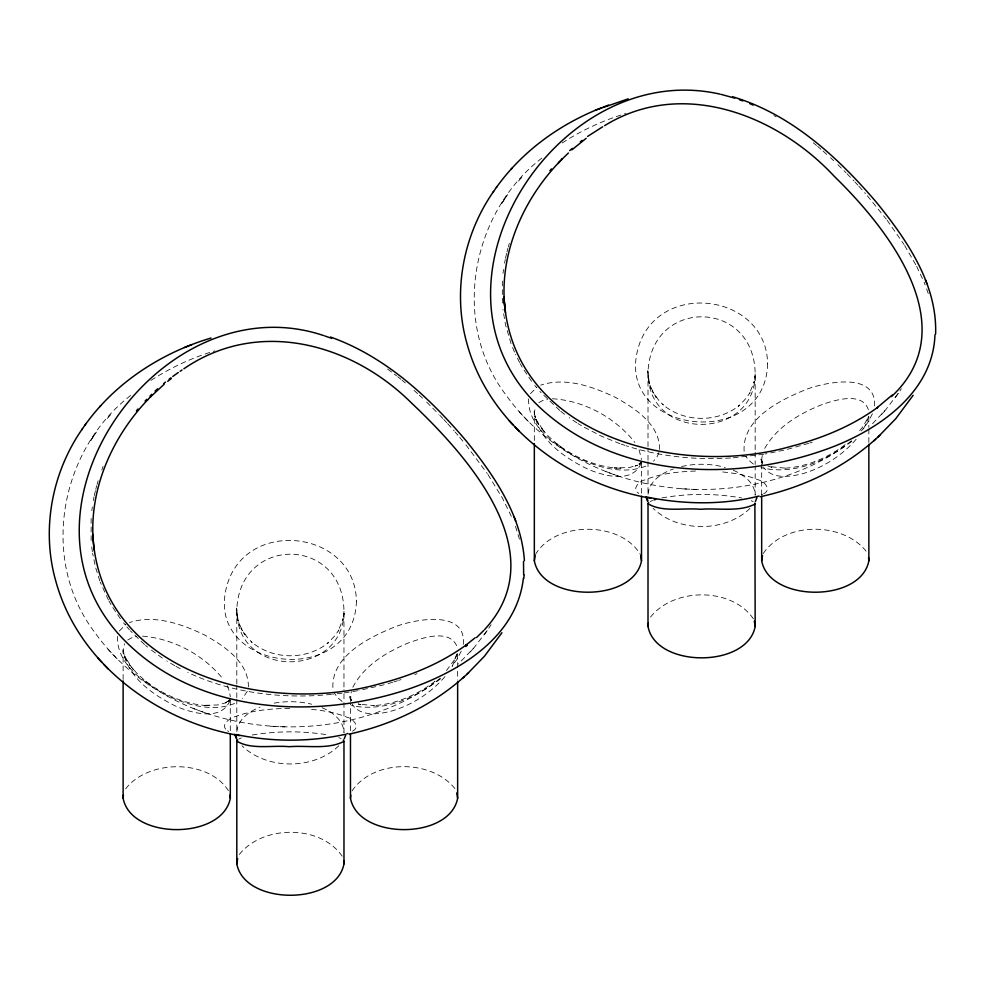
<?xml version="1.0" encoding="UTF-8"?>
<svg xmlns="http://www.w3.org/2000/svg" width="985" height="985" viewBox="0 0 985 985"><rect width="100%" height="100%" fill="white"/><g stroke="black" fill="none" stroke-linecap="round" stroke-linejoin="round"><path stroke-width="0.74" stroke-dasharray="4.92 3.69" d="M123.125 679.428L123.137 649.644L124.553 643.808M236.806 699.165L236.806 732.606C237.2 719.789 249.168 711.404 260.028 707.119M236.806 697.639L236.806 685.486M236.806 683.959L236.806 609.481C239.774 534.941 343.236 536.062 343.962 611.316L343.962 688.084M350.475 730.71L350.475 703.081M350.475 701.542L351.288 691.532M534.338 440.492L534.338 412.247L535.754 406.399M648.007 461.756L648.007 495.196C648.524 481.554 661.748 472.997 673.408 468.934M648.007 460.241L648.007 448.077M648.007 446.562L648.007 372.071C650.986 297.544 754.436 298.664 755.163 373.918L755.175 450.674M761.676 494.827L761.688 459.527L762.488 454.134M91.125 518.442L91.137 540.408M502.325 281.033L502.338 303.011M248.392 686.902C248.688 661.723 223.533 645.606 204.092 634.709C181.437 623.985 154.374 614.271 129.429 622.557M659.593 449.492C659.901 424.313 634.734 408.209 615.293 397.3C592.638 386.576 565.575 376.861 540.63 385.16M874.606 405.894C876.49 372.145 827.437 381.86 807.774 388.816C781.24 399.417 741.003 418.514 744.229 452.534M91.827 510.747L92.331 506.93M503.027 273.337L503.532 269.521M117.424 636.347C116.538 664.493 144.943 683.504 166.884 695.459C188.258 705.42 214.742 713.017 237.237 702.293M528.637 398.937C527.554 425.779 554.075 444.333 574.735 456.35C596.479 467.259 623.382 475.533 646.985 465.646M463.233 644.399C466.902 609.752 416.323 618.974 396.573 626.226C370.04 636.815 329.803 655.912 333.029 689.943M93.329 500.589L94.068 496.822M504.542 263.192L505.28 259.424M457.299 653.831L452.164 666.623M868.499 416.433L866.443 423.168L862.134 431.221M94.314 495.566L95.446 490.592M505.514 258.168L506.647 253.182M229.961 700.581C221.293 721.537 192.1 713.165 176.155 706.343C153.328 695.164 127.41 677.372 123.137 650.482L123.236 652.218L123.039 648.906L124.122 654.963L123.667 653.708L127.644 662.092L124.738 656.724L133.48 669.763L129.343 664.579L136.915 673.346L145.731 681.263C164.064 695.287 186.436 705.001 209.706 705.703L202.873 705.358L218.017 704.964L226.316 702.637L223.891 703.512L229.111 700.52M641.161 463.172C632.493 484.127 603.3 475.767 587.356 468.946C564.27 457.557 537.293 439.224 534.239 411.508L535.323 417.554L534.867 416.298L538.844 424.683L535.938 419.315L544.68 432.353L540.543 427.17L548.116 435.936L556.944 443.866C575.277 457.877 597.636 467.592 620.919 468.294L614.074 467.949L629.23 467.555L637.529 465.228L635.103 466.102L640.312 463.11M95.767 489.348L96.715 485.654M506.967 251.951L507.915 248.245M97.059 484.435L98.118 480.766M508.272 247.026L509.319 243.357M658.977 452.46L657.254 456.498L653.535 461.189M456.917 654.089L453.765 661.009L454.331 659.95L446.464 670.563M101.775 469.98L103.117 466.447M461.214 651.196L456.978 659.322L452.066 666.119M872.414 413.786L868.179 421.912L861.383 430.962M247.309 691.261L242.322 698.599M352.076 790.881C373.623 758.819 431.602 759.029 455.119 788.85M535.471 554.493C555.269 520.856 620.575 520.856 640.373 554.493M763.276 553.471C784.823 521.41 842.803 521.619 866.332 551.44M352.827 687.271C364.019 665.589 386.342 652.242 408.122 643.033C422.43 637.898 451.007 627.79 457.496 647.908M867.108 419.401L862.909 426.677L857.664 433.154M764.717 448.409C776.734 427.096 799.044 413.848 821.133 404.933C834.984 399.959 863.894 390.823 868.795 411.274M119.271 631.089L125.772 624.441M530.484 393.68L536.973 387.043M125.649 788.85C148.366 759.078 209.448 758.659 229.16 791.891M239.33 854.475C262.847 824.654 320.827 824.445 342.374 856.507M650.531 617.078C674.048 587.257 732.04 587.035 753.574 619.097M899.933 390.91L901.374 388.693M130.611 395.527C60.048 449.874 39.437 559.16 94.301 631.767C170.861 739.87 338.778 756.689 441.945 677.754M541.812 158.117C471.249 212.477 450.637 321.763 505.502 394.357C582.073 502.461 749.979 519.28 853.145 440.344M488.794 628.233L491.109 624.699M640.582 462.568L639.425 464.292L641.161 461.977M96.468 432.058L92.762 437.389M507.681 194.648L503.963 199.98M484.3 634.734L488.018 629.415L474.462 647.219L458.345 664.05M895.513 397.337L899.219 392.005L885.675 409.809L871.577 424.707M228.225 701.702L229.961 699.375M338.791 745.805C313.809 770.011 266.96 770.011 241.99 745.805M749.991 508.395C725.022 532.602 678.172 532.602 653.19 508.395M444.949 676.67C431.147 692.627 412.727 704.632 392.535 710.776C379.607 714.297 360.35 717.375 351.977 703.93M856.15 439.261C842.347 455.23 823.928 467.235 803.735 473.379C790.98 476.802 772.794 479.818 763.744 467.53M110.517 414.833L106.306 419.585M521.718 177.423L517.507 182.176M470.264 651.971L474.462 647.219M881.464 414.562L885.675 409.809M640.422 462.716L638.945 464.206L641.223 462.458M440.233 678.185C416.039 698.156 383.251 712.315 351.559 705.531M851.446 440.787C826.834 461.029 793.122 475.632 761.036 467.592M227.732 701.603L230.022 699.867M434.607 681.595L435.05 681.263C417.147 694.991 395.428 704.46 372.736 705.666L374.337 705.592L359.611 704.263M845.142 444.654C827.511 457.988 806.161 467.062 783.937 468.257L785.55 468.183L769.593 466.594L771.858 467.358L767.832 465.88M127.693 640.028L131.67 637.812L136.644 636.532M538.906 402.619L542.87 400.415L547.857 399.122M352.495 731.239C361.064 727.016 352.753 718.274 346.535 717.068C334.494 712.118 321.455 710.259 308.564 709.089M763.695 493.83C772.265 489.619 763.966 480.865 757.736 479.658C745.694 474.708 732.655 472.849 719.764 471.692M150.988 380.382C170.725 367.528 192.321 357.617 214.878 350.857M562.189 142.973C581.926 130.131 603.534 120.207 626.091 113.447M761.479 495.024L762.649 494.433M650.186 501.55L652.538 500.478M238.986 738.959L241.337 737.888M414.796 674.54L417.024 673.641M809.867 442.967L812.206 442.179M398.654 680.376L401.006 679.588M808.673 443.348L785.451 449.862L765 454.023M393.901 681.891L397.472 680.758M392.695 682.26L385.406 684.378M384.187 684.723L358.971 690.51M681.571 466.533C695.89 463.27 711.071 463.492 725.231 467.481M661.945 497.905C688.195 493.276 715.369 493.251 741.606 497.979M252.258 735.007C277.339 730.821 303.195 730.808 328.276 734.97M357.678 690.744L343.334 693.046M763.695 454.233L733.259 457.828M274.138 703.13C286.549 700.926 299.415 701.234 311.666 704.213M342.017 693.206L332.745 694.314M331.416 694.437L316.677 695.558M730.574 457.988C695.496 460.143 659.876 456.609 626.349 445.848M313.993 695.681C270.937 697.577 226.944 690.916 187.778 672.447M695.508 471.039C678.419 471.704 660.935 473.305 644.978 479.867C639.302 481 631.225 489.04 638.809 493.387M289.787 708.363C271.688 708.609 253.231 710.074 236.092 716.304C230.712 717.56 219.544 724.554 226.956 730.316M552.4 398.753C584.167 400.587 615.194 417.615 634.894 442.425M142.591 636.15C173.828 638.686 204.301 655.271 223.694 679.835M681.694 488.819L687.924 489.089M691.15 489.262L697.245 489.52M270.493 726.216L276.723 726.499M279.949 726.659L286.044 726.93M621.252 444.149L625.069 445.417M358.392 704.004L360.645 704.767L356.632 703.29M619.996 443.693L601.392 436.183L582.541 426.333M618.297 476.124L604.261 470.953M193.06 708.363L207.096 713.534M338.791 737.642L341.069 738.59M733.283 470.288C743.675 474.585 754.83 482.945 755.175 495.196L755.175 466.028M322.07 707.698C332.474 711.983 343.63 720.343 343.974 732.606L343.974 689.623M751.21 500.712L753.18 501.66M175.946 666.377L180.624 668.901M773.878 115.54L776.168 116.846M174.788 665.725L166.81 660.984M578.01 423.575L581.409 425.643M227.609 730.796L228.692 731.486M576.902 422.861L569.219 417.702M753.39 464.083L748.612 460.143L745.965 456.56M342.189 701.48L337.412 697.552L334.075 692.677M162.365 658.103L149.585 648.758M387.61 369.104L392.079 372.404M556.944 443.866L562.521 448.003M145.731 681.263L151.321 685.412M394.308 374.115L396.524 375.814M560.785 411.348L564.947 414.587M397.632 376.701L400.944 379.323M813.241 142.813L816.528 145.521M402.04 380.222L405.327 382.919M559.775 410.511L539.866 391.464M145.521 645.409L147.553 647.083M817.624 146.433L820.887 149.203M823.041 151.087L829.456 156.8M144.536 644.535L130.389 630.831M413.983 390.368L418.256 394.209M830.515 157.772L833.679 160.703M419.315 395.182L422.479 398.112M837.853 164.667L846.041 172.757M426.653 402.077L438.854 414.266M847.051 173.779L854.007 181.006M439.839 415.313L442.807 418.416M519.132 411.767L522.826 415.658M524.919 417.911L528.649 421.863M107.931 649.177L111.613 653.067M113.718 655.321L117.449 659.273M854.98 182.053L857.898 185.192M443.779 419.462L446.685 422.602M858.846 186.239L865.458 193.626M447.646 423.648L454.257 431.024M126.917 626.903L129.528 629.846M867.292 195.744L886.315 219.15M455.168 432.095L457.926 435.271M459.724 437.402L465.043 443.779M534.781 385.455L536.456 387.474M123.581 622.865L125.243 624.884M465.905 444.851L487.267 473.489M762.661 462.704L761.196 460.869L762.821 463.886L760.986 459.145L762.821 463.886M351.448 700.113L349.995 698.279L351.731 700.63L350.598 698.673M887.103 220.221L903.984 244.452M531.58 381.318L522.838 368.279M120.367 618.728L111.637 605.689M487.969 474.536L502.559 498.348L512.335 518.418M904.624 245.487L915.939 265.014M520.24 363.748L522.185 367.146M109.027 601.158L110.985 604.556M519.624 362.591L515.524 354.428M108.424 600L100.273 582.209M916.629 266.356L923.536 281.008M227.227 685.745L229.468 691.458L230.293 696.863M514.465 352.039L511.486 344.799M639.117 449.788L641.494 459.453M924.078 282.326L925.161 284.948M351.165 700.101L349.786 696.543L350.832 700.643M511.043 343.568L505.514 324.841L502.929 309.462M99.842 580.978L95.533 567.311L92.615 553.311M926.651 288.851L929.286 296.596M515.45 526.261L520.228 541.639M762.328 464.391L761.516 459.453L762.008 461.768M648.29 378.178C652.87 440.923 753.008 439.31 755.089 376.061L753.87 383.017L754.35 381.564L749.253 393.951L750.077 392.609L746.236 398.223L738.418 406.214L739.452 405.327C717.696 423.119 683.479 422.663 662.289 404.109L663.361 405.007L659.076 400.747L652.193 391.02L656.108 397.411L650.592 387.006L648.758 381.269L650.999 388.484L649.25 382.709L647.798 370.705L648.29 378.178L648.007 372.071M237.089 615.588C241.67 678.333 341.807 676.707 343.888 613.47L342.657 620.415L343.149 618.974L338.052 631.36L338.877 630.018L335.023 635.633L327.205 643.624L328.251 642.737C306.483 660.529 272.266 660.073 251.089 641.518L252.16 642.417L247.875 638.157L240.993 628.43L244.896 634.82L239.392 624.404L237.557 618.666L239.798 625.894L238.038 620.119L236.597 608.114L237.089 615.588L236.806 609.481M91.728 546.872L92.405 552.019M534.338 413.072L534.449 414.808L534.239 411.508M868.844 416.68L868.844 427.404M868.844 428.943L868.844 442.745M755.175 452.213L755.175 464.489M641.506 462.531L641.506 493.251M457.631 654.077L457.643 680.155M230.293 699.941L230.293 730.661M356.422 601.059C354.157 690.854 197.726 671.265 228.286 581.248C251.138 517.359 355.24 531.9 356.422 601.059M767.623 363.65C765.357 453.457 608.927 433.856 639.487 343.839C662.339 279.949 766.453 294.503 767.623 363.65M343.962 611.316L343.765 614.874L343.962 611.316M755.163 373.918L754.966 377.477L755.163 373.918M93.464 436.355L89.66 442.105L93.464 436.355M504.665 198.958L500.873 204.695L504.665 198.958M761.824 462.039L761.688 459.527L761.824 462.039M350.623 699.449L350.475 696.937L350.623 699.449"/><path stroke-width="1.48" d="M230.293 733.726L230.305 798.232C222.499 840.07 130.931 840.07 123.125 798.232L123.125 680.943M343.285 740.006L343.974 741.36L343.974 863.87C336.168 905.707 244.6 905.707 236.806 863.87L236.819 741.102L237.754 739.772M457.643 681.682L457.643 798.232C449.849 840.07 358.281 840.07 350.475 798.232L350.475 733.776M641.506 496.317L641.506 560.822C633.7 602.672 542.132 602.672 534.338 560.822L534.338 443.546M754.892 503.064L755.175 626.46C747.381 668.298 655.813 668.298 648.007 626.46L648.019 503.692L648.659 502.633M868.844 444.272L868.856 560.822C861.05 602.672 769.482 602.672 761.676 560.822L761.676 496.366M523.663 574.637L523.503 561.475M934.95 334.863C933.017 391.279 881.009 428.019 833.039 446.784C739.501 482.65 621.498 480.052 543.585 410.893C408.393 290.526 555.503 56.847 719.85 94.104M935.615 334.05C937.301 284.136 907.087 240.328 877.118 203.132C838.223 157.391 791.287 114.211 732.532 96.727M236.819 741.102C250.941 749.991 272.513 745.042 289.245 746.704C307.123 745.226 328.054 749.77 343.974 741.36M648.019 503.692C662.142 512.594 683.713 507.632 700.446 509.294C718.324 507.817 739.267 512.36 755.175 503.963M123.125 798.232L123.42 795.043M236.806 863.87L237.656 858.575M350.475 798.232L350.758 795.043M534.338 560.822L535.187 555.54M648.007 626.46L648.29 623.259M761.676 560.822L762.538 555.54M523.749 578.478L524.155 574.981M523.392 578.17C516.866 636.569 460.364 671.056 409.698 688.7C314.03 721.155 192.974 714.051 120.638 636.335C1.071 506.721 162.66 281.439 323.597 335.553M344.184 738.885L345.723 735.105M755.384 501.476L756.923 497.708M82.358 428.881C51.873 472.492 41.111 529.684 55.788 581.064C78.431 663.865 157.243 721.389 239.503 735.635M493.559 191.472C463.073 235.095 452.324 292.274 466.988 343.654C489.631 426.456 568.443 483.98 650.703 498.225M501.944 632.715L484.521 656.158L466.915 674.319M913.144 395.305L895.722 418.748L878.115 436.909M85.203 424.831C115.491 382.463 161.491 352.79 211.061 338.015M496.403 187.421C522.284 151.222 559.775 124.135 601.035 107.993M81.693 429.842L85.584 424.264M492.894 192.432L496.785 186.867M136.422 410.807L137.962 408.984M549.938 170.664L551.501 168.891M99.817 406.706L100.667 405.758M511.03 169.297L511.868 168.349M484.682 629.477C555.035 553.25 467.506 455.858 411.188 402.705C350.808 342.78 257.491 318.032 183.875 368.796M147.762 399.738C110.098 439.31 86.458 495.098 94.264 550.209M558.963 162.328L558.396 162.919L562.263 158.93C522.653 198.761 497.45 256.075 505.477 312.799M483.82 630.388L476.518 637.566M145.09 401.03L146.728 399.344M147.184 400.329L151.062 396.327M150.028 395.995L151.69 394.345M150.471 396.943L164.163 384.261M561.672 159.533L568.419 153.007M891.474 396.61C965.559 327.377 888.618 229.136 834.32 176.389C777.03 114.716 681.792 77.766 604.618 125.674M892.188 395.047L876.761 407.999L877.672 407.347C853.478 425.04 825.442 436.897 796.656 444.838L792.137 446.033C679.859 478.907 510.575 436.17 504.061 297.039M349.047 734.145C391.464 724.923 432.058 705.654 464.44 676.547M760.248 496.736C802.664 487.526 843.258 468.244 875.64 439.138M155.076 391.144L157.649 388.804M462.507 678.32L468.565 672.792M873.707 440.911L879.777 435.395M569.712 150.619L572.334 148.341M571.866 149.892L586.161 138.306M475.152 637.763L465.56 645.409M163.769 383.522L165.542 382.057M167.721 381.318L171.316 378.474M169.125 379.225L170.934 377.834M580.325 141.815L582.135 140.424M465.708 646.529L467.333 645.286M172.744 376.467L178.273 372.527M466.471 644.744C442.277 662.449 414.242 674.306 385.455 682.248L380.924 683.442C268.659 716.304 99.362 673.58 92.861 534.449M587.626 136.41L602.697 126.769M180.132 371.259L182.003 370.015M595.716 110.061L628.171 98.857M602.968 107.242L608.57 105.063M184.515 347.459L191.755 344.651M759.029 496.046C722.842 505.182 683.947 504.492 647.49 497.166M346.597 733.899L347.828 733.456M654.028 499.949L655.714 499.42M345.304 734.317C309.709 742.136 271.934 741.976 236.277 734.564M720.995 94.351L734.798 98.143M324.742 335.934L331.649 338.348M330.48 337.018C385.086 356.385 429.017 397.078 465.905 440.541C493.904 475.213 521.348 514.86 524.414 560.724M739.403 99.682L742.862 100.938M749.77 103.659L753.217 105.112M509.06 420.595L513.062 424.831M515.18 427.108L519.23 431.393M97.86 658.005L101.861 662.24M103.967 664.506L108.03 668.803M646.628 498.25L647.761 500.491L646.025 496.859L647.81 501.747M235.415 735.66L236.56 737.9L234.824 734.256L236.609 739.156M926.885 283.631L925.395 279.777M515.684 521.04L514.195 517.187M754.325 621.166L755.175 626.46M640.656 555.54L641.506 560.822M456.794 792.95L457.643 798.232M868.561 557.633L868.856 560.822M504.837 307.702L504.345 302.173M343.691 860.668L343.974 863.87M230.01 795.043L230.305 798.232"/></g></svg>
